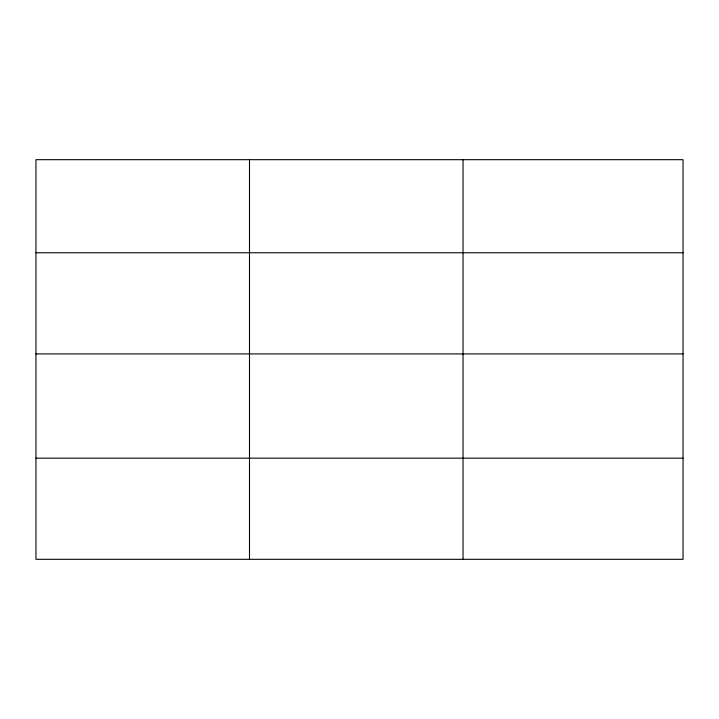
<?xml version="1.0" encoding="UTF-8"?>
<svg xmlns="http://www.w3.org/2000/svg" width="719" height="719" viewBox="0 0 719 719"><rect width="100%" height="100%" fill="white"/><g stroke="black" fill="none" stroke-linecap="round" stroke-linejoin="round"><path stroke-width="1.08" d="M683.05 353.928L683.05 159.681L35.95 159.681L35.95 559.319L683.05 559.319L683.05 353.928L35.95 353.928M35.95 252.764L683.05 252.764M35.95 458.156L683.05 458.156M463.036 159.681L463.036 559.319M249.493 159.681L249.493 559.319"/></g></svg>
